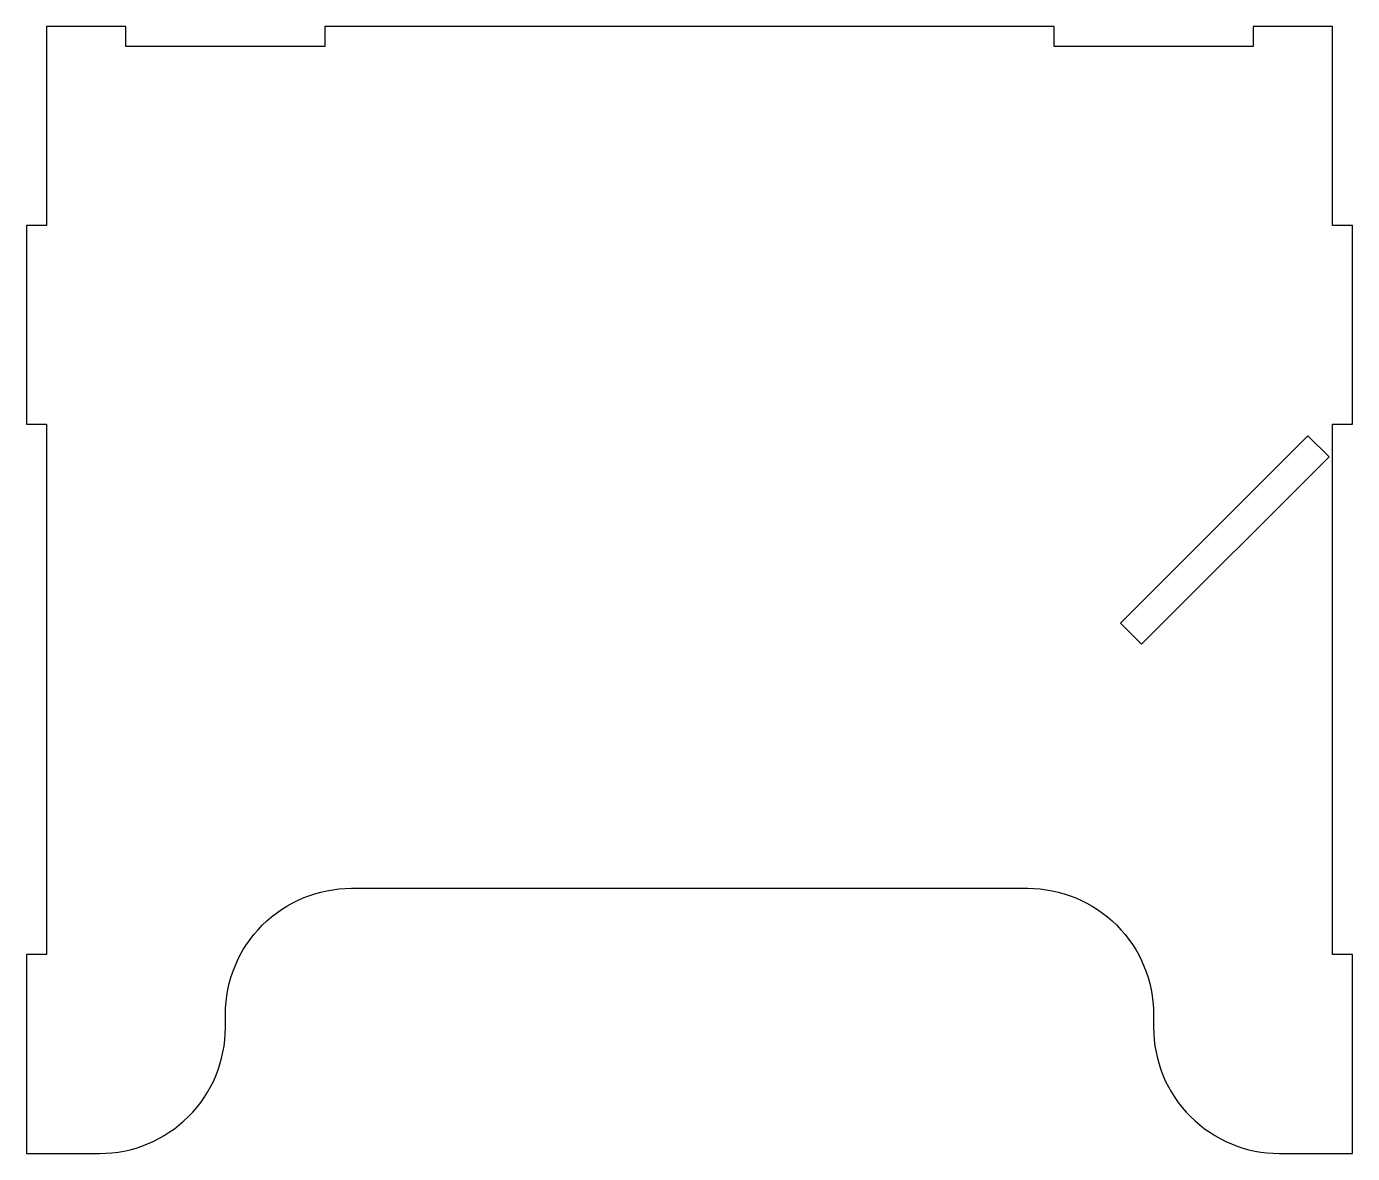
# Model space of a CAD drawing. Header units: millimetres. Extents: x 0 to 200, y 30 to 200.
import ezdxf

# ---------------------------------------------------------------- set-up
doc = ezdxf.new("R2010")
doc.units = ezdxf.units.MM
doc.layers.get('0').update_dxf_attribs({"linetype": 'CONTINUOUS'})

msp = doc.modelspace()

# ---------------------------------------------------------------- linework, layer by layer
msp.add_lwpolyline([(170, 49, 0.414214), (189, 30), (200, 30), (200, 60), (197, 60), (197, 140), (200, 140), (200, 170), (197, 170), (197, 200), (185, 200), (185, 197), (155, 197), (155, 200), (45, 200), (45, 197), (15, 197), (15, 200), (3, 200), (3, 170), (0, 170), (0, 140), (3, 140), (3, 60), (0, 60), (0, 30), (11, 30, 0.414214), (30, 49), (30, 51, -0.414214), (49, 70), (151, 70, -0.414214), (170, 51)], format="xyb", close=True)
msp.add_lwpolyline([(165, 110), (193.28, 138.28), (196.46, 135.11), (168.18, 106.82)], close=True)

doc.saveas('drawing.dxf')
